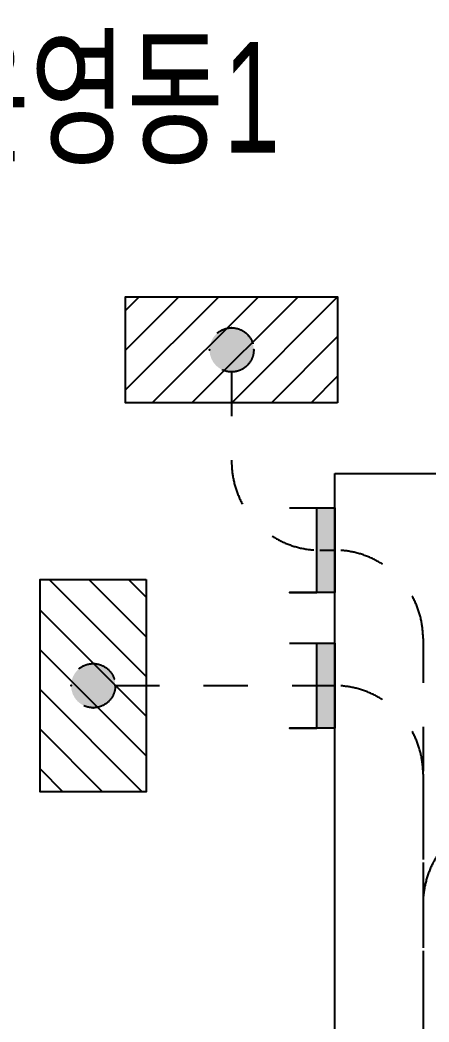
# Model space of a CAD drawing. Header units: millimetres. Extents: x 88028 to 500787, y -530175 to 1035835.
# Drawn here: x 143785 to 145174, y -76657 to -73255 of the extents above; entities that cross this region are included whole.
import ezdxf
from ezdxf.enums import TextEntityAlignment as Align

# ---------------------------------------------------------------- set-up
doc = ezdxf.new("R2010")
doc.units = ezdxf.units.MM
doc.header["$LTSCALE"] = 150
doc.linetypes.add('D1', pattern=[3, 1, -1, 1])
for name, color, linetype in [('------01 Distribution Panel', 3, 'Continuous'), ('-----00 LV_CABLE', 2, 'Continuous'), ('-----26 Electrical Cable Tray_건물(일반)', 20, 'Continuous')]:
    doc.layers.add(name, color=color, linetype=linetype)
doc.styles.add('ELEC', font='')
doc.styles.get('ELEC').set_extended_font_data('Dotum')

# ---------------------------------------------------------------- blocks, each defined once
blk = doc.blocks.new('A02')
h = blk.add_hatch()
h.set_pattern_fill('ANSI31', color=256, scale=25, style=0)
h.set_pattern_definition([(45, (-2000, -19200), (-56.1266, 56.1266), [])])
h.paths.add_polyline_path([(-300, 300), (-300, 0), (300, 0), (300, 300)])
blk.add_lwpolyline([(300, 0), (-300, 0), (-300, 300), (300, 300)], close=True)
blk = doc.blocks.new('O08')
blk.add_hatch(color=256).paths.add_polyline_path([(120, 51), (-120, 51), (-120, 0), (120, 0)])
blk.add_lwpolyline([(120, 127.5), (120, 0), (-120, 0), (-120, 127.5), (-120, 51), (120, 51)])
blk = doc.blocks.new('11')
at = {"linetype": 'D1'}
h = blk.add_hatch(color=256, dxfattribs=at)
edge = h.paths.add_edge_path()
edge.add_arc((0, 0), 75, 0, 360)
blk.add_circle((0, 0), 75, dxfattribs=at)
for p in [(0, 75), (-75, 0), (75, 0), (0, -75)]:
    blk.add_point(p, dxfattribs=at)

msp = doc.modelspace()

# ---------------------------------------------------------------- linework, layer by layer
at = {"layer": '-----00 LV_CABLE', "linetype": 'D1'}
for points in [[(144503.6, -74450), (144503.6, -74755, 0.414214), (144803.6, -75055), (144853.6, -75055)], [(144853.6, -75055), (144853.6, -75055, -0.414214), (145153.6, -75355), (145153.6, -77689.7)], [(144108.6, -75515), (144853.6, -75515, -0.414214), (145153.6, -75815), (145153.6, -77689.7)], [(145503.6, -75955), (145453.6, -75955, 0.414214), (145153.6, -76255), (145153.6, -77689.7)]]:
    msp.add_lwpolyline(points, format="xyb", dxfattribs=at)
at = {"layer": '-----26 Electrical Cable Tray_건물(일반)', "elevation": 0}
msp.add_lwpolyline([(144853.6, -74795), (145453.6, -74795), (145453.6, -78345), (144853.6, -78345)], close=True, dxfattribs=at)

# ---------------------------------------------------------------- block references
at = {"layer": '------01 Distribution Panel', "xscale": 1.2, "yscale": 1.2, "zscale": 1.2}
msp.add_blockref('A02', (144503.6, -74555), dxfattribs=at)
at = {"layer": '------01 Distribution Panel', "xscale": 1.2, "yscale": 1.2, "zscale": 1.2, "rotation": 90}
msp.add_blockref('A02', (144213.6, -75515), dxfattribs=at)
at = {"layer": '-----00 LV_CABLE', "linetype": 'D1'}
for p in [(144503.6, -74375), (144033.6, -75515)]:
    msp.add_blockref('11', p, dxfattribs=at)
at = {"layer": '-----00 LV_CABLE', "linetype": 'D1', "xscale": 1.2, "yscale": 1.2, "zscale": 1.2, "rotation": 90}
for p in [(144853.6, -75055), (144853.6, -75515)]:
    msp.add_blockref('O08', p, dxfattribs=at)

# ---------------------------------------------------------------- wipeouts: each hides what was drawn before it
at = {"color": 1}
msp.add_wipeout([(142372, -73780.2), (144887.8, -73780.2), (144887.8, -73255.2), (142372, -73255.2)], dxfattribs=at).dxf.layer = '------01 Distribution Panel'

# ---------------------------------------------------------------- next in the draw order: texts
at = {"layer": '------01 Distribution Panel', "style": 'ELEC', "width": 0.7}
msp.add_text('RE-2-운영동1', height=375, dxfattribs=at).set_placement((143629.9, -73517.7), align=Align.MIDDLE_CENTER)

doc.saveas('drawing.dxf')
